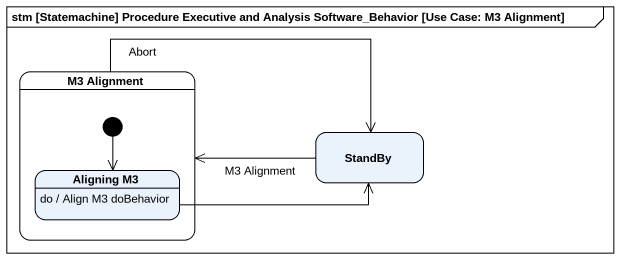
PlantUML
@startuml
mainframe stm [Statemachine] Procedure Executive and Analysis Software_Behavior [Use Case: M3 Alignment]
hide empty description
state "M3 Alignment" as M3_Alignment {
  state "Aligning M3" as Aligning_M3
  Aligning_M3 : do / Align M3 doBehavior
  [*] --> Aligning_M3
}
state StandBy
M3_Alignment -right-> StandBy : Abort
StandBy -left-> M3_Alignment : M3 Alignment
Aligning_M3 -right-> StandBy
@enduml
